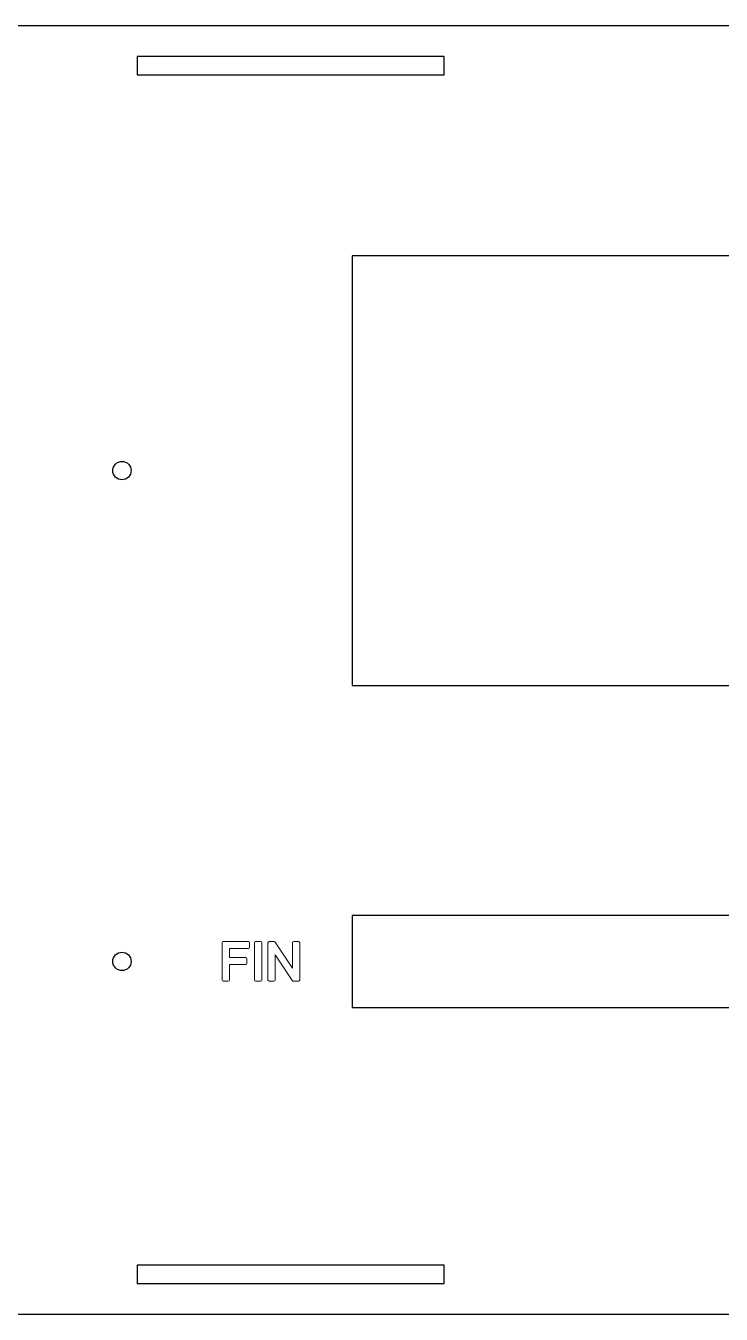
# Model space of a CAD drawing. Extents: x -410 to 1216, y 0 to 714.
# Drawn here: x 184.8 to 298.2, y 108 to 318 of the extents above; entities that cross this region are included whole.
import ezdxf

# ---------------------------------------------------------------- set-up
doc = ezdxf.new("R2010")
doc.units = 0
doc.header["$MEASUREMENT"] = 0
doc.layers.add('Capa 1', color=7, linetype='Continuous')

msp = doc.modelspace()

# ---------------------------------------------------------------- linework, layer by layer
at = {"linetype": 'Continuous'}
for points in [[(553, 108), (553, 318), (103, 318), (103, 108)], [(253, 313), (203, 313), (203, 310), (253, 310)], [(238, 210.5), (418, 210.5), (418, 280.5), (238, 280.5)], [(238, 158), (418, 158), (418, 173), (238, 173)], [(203, 113), (253, 113), (253, 116), (203, 116)]]:
    msp.add_lwpolyline(points, close=True, dxfattribs=at)
for centre in [(200.5, 245.5), (200.5, 165.5)]:
    msp.add_circle(centre, 1.5, dxfattribs=at)
at = {"layer": 'Capa 1', "color": 2, "lineweight": 0}
for points, knots in [([(217.02, 162.27), (217.02, 162.27), (217.82, 162.27), (217.82, 162.27), (217.93, 162.27), (218.02, 162.36), (218.02, 162.47), (218.02, 162.47), (218.02, 165.02), (218.02, 165.02), (218.02, 165.02), (220.67, 165.02), (220.67, 165.02), (220.78, 165.02), (220.87, 165.11), (220.87, 165.22), (220.87, 165.22), (220.87, 165.94), (220.87, 165.94), (220.87, 166.05), (220.78, 166.14), (220.67, 166.14), (220.67, 166.14), (218.02, 166.14), (218.02, 166.14), (218.02, 166.14), (218.02, 167.61), (218.02, 167.61), (218.02, 167.61), (221.11, 167.61), (221.11, 167.61), (221.22, 167.61), (221.31, 167.7), (221.31, 167.82), (221.31, 167.82), (221.31, 168.53), (221.31, 168.53), (221.31, 168.64), (221.22, 168.73), (221.11, 168.73), (221.11, 168.73), (217.02, 168.73), (217.02, 168.73), (216.91, 168.73), (216.82, 168.64), (216.82, 168.53), (216.82, 168.53), (216.82, 162.47), (216.82, 162.47), (216.82, 162.36), (216.91, 162.27), (217.02, 162.27)], [0, 0, 0, 0, 1, 1, 1, 2, 2, 2, 3, 3, 3, 4, 4, 4, 5, 5, 5, 6, 6, 6, 7, 7, 7, 8, 8, 8, 9, 9, 9, 10, 10, 10, 11, 11, 11, 12, 12, 12, 13, 13, 13, 14, 14, 14, 15, 15, 15, 16, 16, 16, 17, 17, 17, 17]), ([(223.29, 162.47), (223.29, 162.47), (223.29, 168.53), (223.29, 168.53), (223.29, 168.64), (223.2, 168.73), (223.09, 168.73), (223.09, 168.73), (222.29, 168.73), (222.29, 168.73), (222.18, 168.73), (222.09, 168.64), (222.09, 168.53), (222.09, 168.53), (222.09, 162.47), (222.09, 162.47), (222.09, 162.36), (222.18, 162.27), (222.29, 162.27), (222.29, 162.27), (223.09, 162.27), (223.09, 162.27), (223.2, 162.27), (223.29, 162.36), (223.29, 162.47)], [0, 0, 0, 0, 1, 1, 1, 2, 2, 2, 3, 3, 3, 4, 4, 4, 5, 5, 5, 6, 6, 6, 7, 7, 7, 8, 8, 8, 8]), ([(224.3, 162.47), (224.3, 162.36), (224.39, 162.27), (224.5, 162.27), (224.5, 162.27), (225.27, 162.27), (225.27, 162.27), (225.38, 162.27), (225.47, 162.36), (225.47, 162.47), (225.47, 162.47), (225.47, 166.57), (225.47, 166.57), (225.47, 166.57), (228.28, 162.36), (228.28, 162.36), (228.32, 162.3), (228.38, 162.27), (228.45, 162.27), (228.45, 162.27), (229.27, 162.27), (229.27, 162.27), (229.38, 162.27), (229.47, 162.36), (229.47, 162.47), (229.47, 162.47), (229.47, 168.53), (229.47, 168.53), (229.47, 168.64), (229.38, 168.73), (229.27, 168.73), (229.27, 168.73), (228.5, 168.73), (228.5, 168.73), (228.39, 168.73), (228.3, 168.64), (228.3, 168.53), (228.3, 168.53), (228.3, 164.43), (228.3, 164.43), (228.3, 164.43), (225.49, 168.64), (225.49, 168.64), (225.45, 168.7), (225.39, 168.73), (225.32, 168.73), (225.32, 168.73), (224.5, 168.73), (224.5, 168.73), (224.39, 168.73), (224.3, 168.64), (224.3, 168.53), (224.3, 168.53), (224.3, 162.47), (224.3, 162.47)], [0, 0, 0, 0, 1, 1, 1, 2, 2, 2, 3, 3, 3, 4, 4, 4, 5, 5, 5, 6, 6, 6, 7, 7, 7, 8, 8, 8, 9, 9, 9, 10, 10, 10, 11, 11, 11, 12, 12, 12, 13, 13, 13, 14, 14, 14, 15, 15, 15, 16, 16, 16, 17, 17, 17, 18, 18, 18, 18])]:
    msp.add_open_spline(points, degree=3, knots=knots, dxfattribs=at)

doc.saveas('drawing.dxf')
